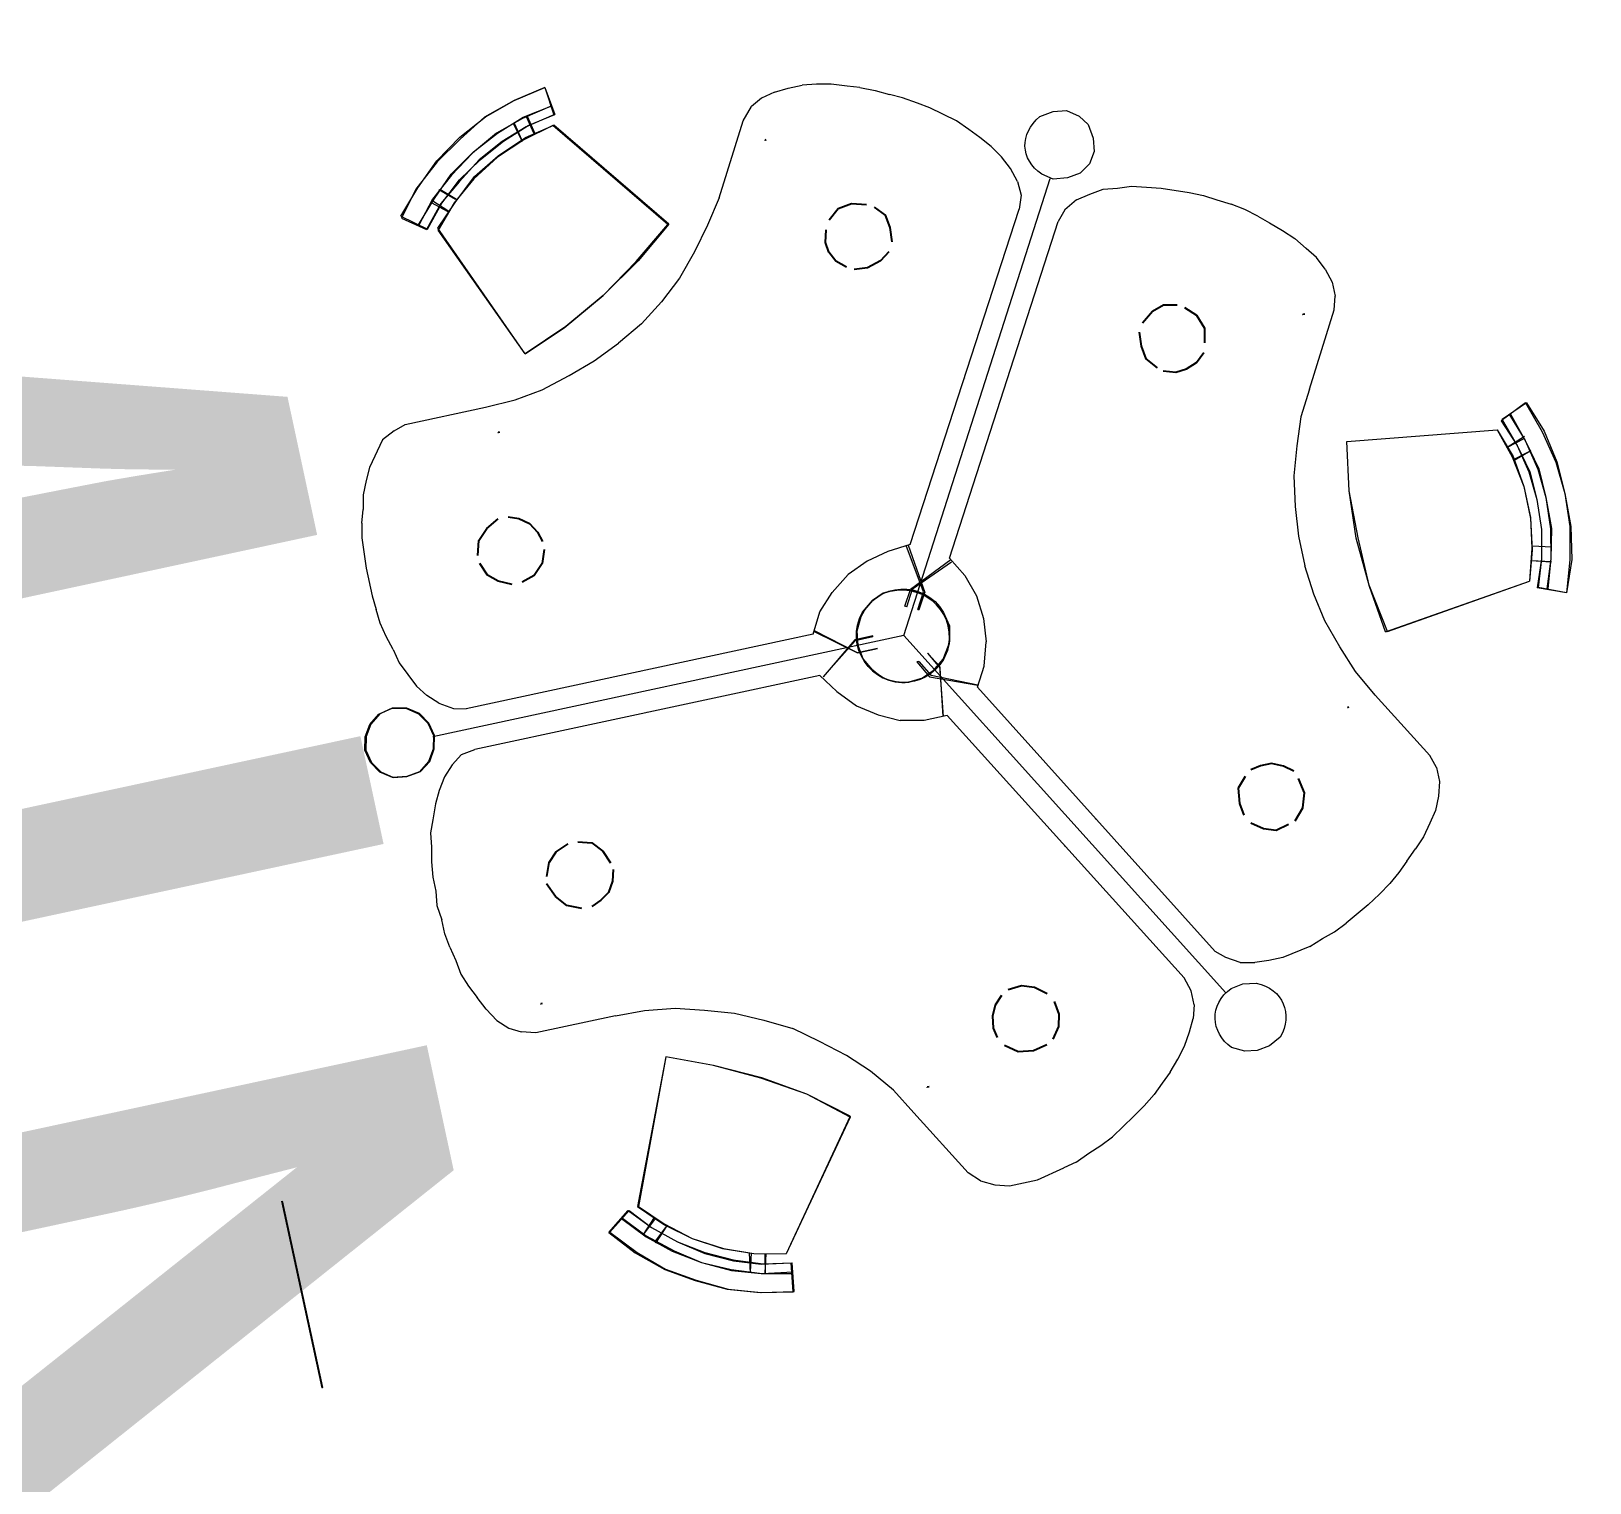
# Model space of a CAD drawing. Header units: inches. Extents: x -48022 to 80112, y -8164 to 5118.
# Drawn here: x 64087.2 to 64217.5, y 738.9 to 860.2 of the extents above; entities that cross this region are included whole.
import ezdxf
from ezdxf.xclip import XClip

# ---------------------------------------------------------------- set-up
doc = ezdxf.new("R2010")
doc.units = ezdxf.units.IN
doc.header["$LTSCALE"] = 10
doc.header["$XCLIPFRAME"] = 0
doc.header["$PDMODE"] = 32
doc.linetypes.add('Amconstr', pattern=[9999, 9999, 0])
doc.layers.add('1_DIM', color=1, linetype='Continuous')
doc.layers.add('1_TEXT', color=3, linetype='Continuous')
doc.styles.add('ARC_IMP 001 1_1', font='ARIALN.TTF', dxfattribs={"height": 0.078125})
doc.styles.get("Standard").update_dxf_attribs({"font": 'sanss___.ttf'})
doc.dimstyles.new('STANDARD_WS', dxfattribs={"dimscale": 180, "dimtxt": 0.18, "dimasz": 0.0625, "dimexe": 0.1875, "dimexo": 0.0625, "dimgap": 0.09375, "dimtad": 0, "dimdec": 0, "dimzin": 3, "dimdsep": 46, "dimlunit": 4, "dimtxsty": 'Standard', "dimblk": 'DOT', "dimcen": 0.09375, "dimadec": 3, "dimazin": 0, "dimtfac": 1, "dimtdec": 0, "dimtofl": 0, "dimtmove": 1, "dimatfit": 3, "dimldrblk": 'CLOSED', "dimfxl": 0, "dimfrac": 2, "dimtolj": 1, "dimtzin": 3, "dimarcsym": 0})

# ---------------------------------------------------------------- blocks, each defined once
blk = doc.blocks.new('pdf plan')
at = {"color": 250, "linetype": 'Continuous', "lineweight": 9}
for points in [[(410.217, 434.509), (410.731, 434.691), (411.261, 434.789), (411.791, 434.805), (412.337, 434.787), (412.867, 434.687), (413.38, 434.487)], [(410.217, 434.493), (410.731, 434.658), (411.261, 434.772), (411.791, 434.805), (412.337, 434.771), (412.867, 434.654), (413.38, 434.487)], [(410.217, 434.509), (410.398, 434.062), (410.398, 434.062)], [(410.217, 434.493), (410.415, 434.045), (410.415, 434.045)], [(410.333, 434.211), (410.813, 434.359), (411.31, 434.474), (411.79, 434.49), (412.303, 434.473), (412.783, 434.356), (413.247, 434.206)], [(410.349, 434.195), (410.813, 434.359), (411.31, 434.458), (411.79, 434.49), (412.303, 434.456), (412.783, 434.356), (413.247, 434.189)], [(410.747, 434.359), (410.862, 434.045), (410.862, 434.045)], [(410.78, 434.343), (410.862, 434.045), (410.862, 434.045)], [(410.995, 434.409), (411.077, 434.111), (411.077, 434.111)], [(410.995, 434.409), (411.094, 434.111), (411.094, 434.111)], [(412.601, 434.406), (412.518, 434.108), (412.518, 434.108)], [(412.601, 434.406), (412.518, 434.108), (412.518, 434.108)], [(412.833, 434.356), (412.75, 434.041), (412.75, 434.041)], [(413.38, 434.487), (413.197, 434.057), (413.197, 434.057)], [(413.38, 434.487), (413.197, 434.041), (413.197, 434.041)], [(410.398, 434.062), (410.862, 434.21), (411.326, 434.325), (411.79, 434.341), (412.286, 434.307), (412.75, 434.207), (413.197, 434.057)], [(410.415, 434.045), (410.862, 434.21), (411.326, 434.309), (411.79, 434.341), (412.286, 434.307), (412.75, 434.207), (413.197, 434.041)], [(410.547, 433.946), (411.028, 434.111), (411.541, 434.176), (412.054, 434.175), (412.551, 434.091), (413.064, 433.941)], [(410.547, 433.946), (411.028, 434.094), (411.541, 434.176), (412.071, 434.175), (412.584, 434.091), (413.064, 433.941)], [(412.833, 434.339), (412.75, 434.041), (412.75, 434.041)], [(410.212, 431.513), (410.547, 433.946), (410.547, 433.946)], [(410.212, 431.513), (410.547, 433.946), (410.547, 433.946)], [(413.374, 431.507), (413.064, 433.941), (413.064, 433.941)], [(413.374, 431.474), (413.064, 433.941), (413.064, 433.941)], [(407.398, 431.766), (407.63, 431.832), (407.63, 431.832)], [(407.63, 431.832), (407.861, 431.831), (407.861, 431.831)], [(409.251, 431.1), (408.076, 431.765), (407.861, 431.831)], [(415.709, 431.817), (415.494, 431.752), (415.494, 431.752)], [(415.709, 431.817), (415.941, 431.817), (416.173, 431.75), (416.388, 431.651), (416.57, 431.518), (416.768, 431.369), (416.934, 431.203)], [(407.398, 431.766), (407.182, 431.667), (407, 431.535)], [(415.494, 431.752), (414.35, 431.091), (414.35, 431.091)], [(406.635, 431.221), (406.801, 431.386), (406.801, 431.386)], [(406.801, 431.386), (407, 431.535), (407, 431.535)], [(413.374, 431.507), (412.579, 431.376), (411.785, 431.361), (411.006, 431.379), (410.212, 431.513)], [(413.374, 431.474), (412.596, 431.376), (411.784, 431.328), (411.006, 431.379), (410.212, 431.513)], [(406.469, 431.039), (406.635, 431.221), (406.635, 431.221)], [(409.251, 431.1), (409.664, 430.868), (409.664, 430.868)], [(414.35, 431.091), (413.903, 430.86), (413.456, 430.696)], [(417.099, 431.02), (416.934, 431.203), (416.934, 431.203)], [(406.32, 430.874), (406.17, 430.692), (406.038, 430.493)], [(406.32, 430.874), (406.469, 431.039), (406.469, 431.039)], [(409.664, 430.868), (410.111, 430.701), (410.574, 430.552)], [(417.099, 431.02), (417.248, 430.854), (417.396, 430.672), (417.528, 430.473), (417.66, 430.258), (417.875, 429.843)], [(410.574, 430.552), (411.071, 430.468), (411.071, 430.468)], [(412.992, 430.547), (412.528, 430.465), (412.528, 430.465)], [(413.456, 430.696), (412.992, 430.547), (412.992, 430.547)], [(405.805, 430.08), (405.921, 430.278), (406.038, 430.493)], [(411.071, 430.468), (411.551, 430.417), (412.048, 430.417)], [(412.528, 430.465), (412.048, 430.417), (412.048, 430.417)], [(405.705, 429.865), (405.805, 430.08), (405.805, 430.08)], [(405.539, 429.435), (405.705, 429.865), (405.705, 429.865)], [(417.974, 429.628), (417.875, 429.843), (417.875, 429.843)], [(418.04, 429.413), (417.974, 429.628), (417.974, 429.628)], [(405.472, 429.203), (405.539, 429.435), (405.539, 429.435)], [(418.122, 429.181), (418.04, 429.413), (418.04, 429.413)], [(405.406, 428.971), (405.472, 429.203), (405.472, 429.203)], [(418.122, 429.181), (418.204, 428.717), (418.204, 428.485), (418.187, 428.253)], [(405.389, 428.739), (405.406, 428.971), (405.406, 428.971)], [(403.98, 427.748), (403.947, 427.98), (403.981, 428.196), (404.113, 428.377), (404.279, 428.493), (404.511, 428.526), (404.726, 428.492), (404.908, 428.376), (405.024, 428.194), (405.056, 427.978)], [(405.437, 428.044), (405.388, 428.276), (405.355, 428.508), (405.389, 428.739)], [(418.137, 428.022), (418.187, 428.253), (418.187, 428.253)], [(419.462, 428.4), (419.561, 428.201), (419.594, 427.986)], [(405.437, 428.044), (405.553, 427.828), (405.718, 427.679)], [(418.137, 428.022), (418.004, 427.807), (417.871, 427.658)], [(418.517, 427.789), (418.484, 427.988), (418.518, 428.203)], [(405.056, 427.978), (405.023, 427.747), (404.907, 427.581)], [(419.594, 427.986), (419.56, 427.787), (419.46, 427.589)], [(411.771, 423.794), (405.006, 427.697), (405.006, 427.697)], [(410.697, 424.789), (405.718, 427.679), (405.718, 427.679)], [(411.771, 423.794), (418.567, 427.69), (418.567, 427.69)], [(412.849, 424.786), (417.871, 427.658), (417.871, 427.658)], [(404.939, 427.167), (404.707, 427.101), (404.492, 427.002), (404.293, 426.87)], [(404.939, 427.167), (405.171, 427.183), (405.386, 427.1)], [(410.348, 424.211), (405.386, 427.1), (405.386, 427.1)], [(413.196, 424.206), (418.185, 427.078), (418.185, 427.078)], [(418.648, 427.143), (418.417, 427.144), (418.185, 427.078)], [(418.648, 427.143), (418.864, 427.077), (418.864, 427.077)], [(419.641, 426.529), (419.459, 426.695), (419.277, 426.844), (419.062, 426.977), (418.864, 427.077)], [(404.293, 426.87), (404.11, 426.722), (404.11, 426.722)], [(403.945, 426.573), (403.762, 426.408), (403.762, 426.408)], [(404.11, 426.722), (403.945, 426.573), (403.945, 426.573)], [(419.641, 426.529), (419.789, 426.363), (419.789, 426.363)], [(403.762, 426.408), (403.463, 426.027), (403.463, 426.027)], [(408.216, 426.234), (408.216, 426.218), (408.216, 426.218)], [(415.352, 426.222), (415.352, 426.205), (415.352, 426.205)], [(419.789, 426.363), (419.938, 426.197), (419.938, 426.197)], [(403.463, 426.027), (403.347, 425.846), (403.347, 425.846)], [(419.938, 426.197), (420.087, 425.998), (420.087, 425.998)], [(420.747, 424.722), (420.648, 424.954), (420.566, 425.169), (420.467, 425.385), (420.335, 425.6), (420.219, 425.783), (420.087, 425.998)], [(403.347, 425.846), (403.214, 425.63), (403.115, 425.432)], [(407.884, 425.655), (407.884, 425.639), (407.884, 425.639)], [(415.682, 425.642), (415.682, 425.625), (415.682, 425.625)], [(402.899, 424.985), (402.998, 425.217), (403.115, 425.432)], [(402.899, 424.985), (402.832, 424.787), (402.832, 424.787)], [(410.697, 424.789), (411.028, 424.971), (411.393, 425.086), (411.774, 425.119)], [(411.774, 425.119), (412.154, 425.085), (412.154, 425.085)], [(412.849, 424.786), (412.535, 424.968), (412.154, 425.085)], [(402.832, 424.787), (402.749, 424.539), (402.749, 424.539)], [(410.73, 424.806), (411.06, 424.06), (411.06, 424.06)], [(411.06, 424.093), (410.763, 424.806), (410.763, 424.806)], [(412.517, 424.058), (412.816, 424.802), (412.5, 424.091)], [(420.747, 424.722), (420.796, 424.507), (420.796, 424.507)], [(402.749, 424.539), (402.699, 424.307), (402.699, 424.307)], [(411.541, 424.506), (411.773, 424.556), (412.004, 424.506)], [(412.434, 424.141), (412.285, 424.34), (412.087, 424.472)], [(412.087, 424.472), (412.285, 424.34), (412.434, 424.141)], [(420.711, 423.133), (420.827, 423.348), (420.894, 423.579), (420.895, 424.043), (420.796, 424.507)], [(402.699, 424.307), (402.665, 424.075), (402.665, 424.075)], [(410.348, 424.177), (411.159, 424.275), (411.159, 424.275)], [(411.143, 424.259), (410.348, 424.144), (410.348, 424.144)], [(410.348, 424.211), (410.38, 423.83), (410.463, 423.465), (410.611, 423.117)], [(411.408, 424.109), (411.143, 424.259), (411.143, 424.259)], [(411.408, 424.109), (411.408, 424.126), (411.159, 424.275)], [(412.136, 424.108), (412.385, 424.257), (412.385, 424.257)], [(412.136, 424.108), (412.418, 424.257), (412.418, 424.257)], [(412.385, 424.257), (413.196, 424.139), (412.418, 424.257)], [(413.196, 424.206), (413.195, 423.825), (413.112, 423.444)], [(402.681, 423.611), (402.665, 423.843), (402.665, 424.075)], [(411.324, 423.944), (411.06, 424.093), (411.06, 424.093)], [(411.324, 423.944), (411.308, 423.911), (411.06, 424.06)], [(412.235, 423.942), (412.5, 424.091), (412.5, 424.091)], [(412.235, 423.942), (412.235, 423.909), (412.517, 424.058)], [(412.533, 423.71), (412.517, 423.942), (412.434, 424.141)], [(412.434, 424.141), (412.517, 423.942), (412.533, 423.71)], [(411.771, 423.794), (411.757, 415.946), (411.757, 415.946)], [(411.771, 423.794), (411.771, 423.761), (411.771, 423.761)], [(411.771, 423.794), (411.771, 423.761), (411.771, 423.761)], [(411.771, 423.761), (411.771, 423.744), (411.771, 423.744)], [(411.771, 423.761), (411.771, 423.744), (411.771, 423.744)], [(411.771, 423.761), (411.771, 423.744), (411.771, 423.744)], [(411.771, 423.761), (411.771, 423.744), (411.771, 423.744)], [(402.681, 423.611), (402.73, 423.38), (402.73, 423.38)], [(411.026, 423.613), (411.108, 423.414), (411.257, 423.216)], [(411.257, 423.216), (411.108, 423.414), (411.026, 423.613)], [(412.946, 423.113), (413.112, 423.444), (413.112, 423.444)], [(402.73, 423.38), (402.829, 423.197), (402.829, 423.197)], [(404.169, 422.367), (403.028, 423.015), (402.829, 423.197)], [(411.77, 423.032), (411.538, 423.066), (411.323, 423.182)], [(411.688, 423.298), (411.671, 423.298), (411.67, 423)], [(411.688, 423.298), (411.687, 423), (411.687, 423)], [(412.217, 423.181), (412.002, 423.065), (411.77, 423.032)], [(410.611, 423.117), (410.842, 422.802), (410.842, 422.802)], [(411.388, 422.371), (411.886, 422.999), (411.388, 422.387)], [(411.67, 423), (412.15, 422.37), (411.687, 423)], [(412.116, 422.32), (412.431, 422.535), (412.73, 422.799), (412.946, 423.113)], [(420.545, 422.967), (419.402, 422.307), (419.402, 422.307)], [(420.711, 423.133), (420.545, 422.967), (420.545, 422.967)], [(411.438, 422.354), (411.107, 422.537), (410.842, 422.802)], [(404.169, 422.367), (404.566, 422.085), (404.566, 422.085)], [(411.438, 422.354), (411.427, 416.576), (411.427, 416.576)], [(412.116, 422.32), (412.106, 416.575), (412.106, 416.575)], [(419.402, 422.307), (418.971, 422.06), (418.589, 421.762)], [(404.566, 422.085), (404.946, 421.786), (405.31, 421.454)], [(418.589, 421.762), (418.258, 421.432), (418.258, 421.432)], [(404.416, 421.473), (402.443, 419.986), (402.443, 419.986)], [(404.416, 421.456), (402.443, 419.969), (402.443, 419.969)], [(404.416, 421.473), (404.895, 420.859), (405.324, 420.179), (405.687, 419.483), (405.984, 418.738)], [(405.984, 418.738), (405.704, 419.45), (405.324, 420.179), (404.895, 420.826), (404.416, 421.456)], [(405.31, 421.454), (405.624, 421.09), (405.624, 421.09)], [(418.258, 421.432), (417.942, 421.051), (417.942, 421.051)], [(419.234, 421.281), (418.736, 420.669), (418.321, 420.008), (417.956, 419.28), (417.656, 418.552)], [(419.251, 421.281), (418.736, 420.669), (418.321, 419.991), (417.956, 419.28), (417.656, 418.552)], [(419.234, 421.281), (421.202, 419.787), (421.202, 419.787)], [(419.251, 421.281), (421.202, 419.787), (421.202, 419.787)], [(405.624, 421.09), (405.904, 420.692), (406.136, 420.261)], [(417.942, 421.051), (417.644, 420.671), (417.644, 420.671)], [(417.195, 419.794), (417.411, 420.241), (417.644, 420.671)], [(406.333, 419.813), (406.136, 420.261), (406.136, 420.261)], [(401.814, 419.97), (402.277, 420.036), (402.277, 420.036)], [(401.814, 419.97), (402.277, 420.019), (402.277, 420.019)], [(403.365, 417.236), (402.968, 417.601), (402.605, 417.999), (402.308, 418.446), (402.077, 418.927), (401.912, 419.44), (401.814, 419.97)], [(401.814, 419.97), (401.912, 419.44), (402.077, 418.91), (402.341, 418.446), (402.621, 417.999), (402.985, 417.568), (403.398, 417.236)], [(403.564, 417.484), (403.201, 417.832), (402.87, 418.18), (402.589, 418.611), (402.375, 419.059), (402.21, 419.523), (402.128, 420.019)], [(402.128, 420.019), (402.227, 419.506), (402.375, 419.042), (402.606, 418.595), (402.887, 418.18), (403.201, 417.799), (403.581, 417.484)], [(403.664, 417.616), (403.3, 417.931), (402.986, 418.296), (402.739, 418.694), (402.524, 419.125), (402.359, 419.572), (402.277, 420.036)], [(402.277, 420.019), (402.376, 419.539), (402.524, 419.108), (402.739, 418.677), (403.019, 418.279), (403.3, 417.915), (403.664, 417.599)], [(403.681, 417.782), (403.334, 418.146), (402.987, 418.544), (402.739, 418.992), (402.541, 419.489), (402.443, 419.986)], [(402.443, 419.969), (402.574, 419.456), (402.756, 418.975), (403.02, 418.528), (403.334, 418.13), (403.714, 417.781)], [(402.21, 419.589), (402.508, 419.655), (402.508, 419.655)], [(402.21, 419.572), (402.508, 419.638), (402.508, 419.638)], [(406.482, 419.366), (406.333, 419.813), (406.333, 419.813)], [(417.045, 419.331), (417.195, 419.794), (417.195, 419.794)], [(419.94, 417.604), (420.304, 417.951), (420.636, 418.348), (420.902, 418.811), (421.085, 419.274), (421.202, 419.787)], [(419.94, 417.587), (420.321, 417.951), (420.636, 418.348), (420.902, 418.794), (421.085, 419.274), (421.202, 419.787)], [(419.972, 417.438), (420.321, 417.736), (420.636, 418.099), (420.902, 418.496), (421.118, 418.926), (421.284, 419.39), (421.368, 419.853)], [(419.972, 417.422), (420.321, 417.736), (420.636, 418.099), (420.918, 418.496), (421.134, 418.926), (421.284, 419.357), (421.367, 419.837)], [(420.072, 417.306), (420.436, 417.62), (420.768, 418.016), (421.05, 418.413), (421.266, 418.86), (421.433, 419.34), (421.516, 419.836)], [(420.072, 417.289), (420.453, 417.62), (420.768, 417.983), (421.05, 418.413), (421.283, 418.86), (421.433, 419.323), (421.533, 419.803)], [(420.253, 417.057), (420.668, 417.42), (421.033, 417.817), (421.315, 418.264), (421.564, 418.743), (421.731, 419.256), (421.831, 419.786)], [(420.253, 417.04), (420.668, 417.387), (421.033, 417.801), (421.315, 418.247), (421.564, 418.727), (421.731, 419.24), (421.831, 419.77)], [(421.831, 419.77), (421.367, 419.837), (421.367, 419.837)], [(421.831, 419.786), (421.368, 419.853), (421.368, 419.853)], [(402.276, 419.357), (402.574, 419.423), (402.574, 419.423)], [(402.276, 419.34), (402.591, 419.423), (402.591, 419.423)], [(406.613, 418.886), (406.482, 419.366), (406.482, 419.366)], [(411.432, 419.473), (411.432, 419.44), (411.432, 419.44)], [(412.111, 419.472), (412.111, 419.439), (412.111, 419.439)], [(421.433, 419.389), (421.135, 419.473), (421.135, 419.473)], [(421.449, 419.389), (421.135, 419.456), (421.135, 419.456)], [(416.845, 418.371), (416.912, 418.868), (417.045, 419.331)], [(421.366, 419.158), (421.068, 419.241), (421.068, 419.241)], [(421.383, 419.158), (421.068, 419.208), (421.068, 419.208)], [(406.694, 417.925), (406.679, 418.422), (406.613, 418.886)], [(405.984, 418.738), (403.681, 417.782), (403.681, 417.782)], [(405.984, 418.738), (403.714, 417.781), (403.714, 417.781)], [(416.827, 417.891), (416.845, 418.371), (416.845, 418.371)], [(417.656, 418.552), (419.94, 417.604), (419.94, 417.604)], [(417.656, 418.552), (419.94, 417.587), (419.94, 417.587)], [(403.068, 417.948), (403.284, 418.18), (403.284, 418.18)], [(403.068, 417.932), (403.284, 418.163), (403.284, 418.163)], [(403.217, 417.782), (403.449, 418.014), (403.449, 418.014)], [(403.25, 417.766), (403.449, 417.997), (403.449, 417.997)], [(406.692, 416.584), (406.694, 417.925), (406.694, 417.925)], [(416.827, 417.891), (416.825, 416.566), (416.758, 416.335)], [(420.553, 417.752), (420.354, 417.984), (420.354, 417.984)], [(420.586, 417.752), (420.354, 417.984), (420.354, 417.984)], [(403.365, 417.236), (403.664, 417.616), (403.664, 417.616)], [(403.398, 417.236), (403.664, 417.599), (403.664, 417.599)], [(420.403, 417.587), (420.172, 417.819), (420.172, 417.819)], [(420.403, 417.587), (420.205, 417.819), (420.205, 417.819)], [(420.253, 417.057), (419.972, 417.438), (419.972, 417.438)], [(420.253, 417.04), (419.972, 417.422), (419.972, 417.422)], [(406.758, 416.385), (406.692, 416.584), (406.692, 416.584)], [(411.245, 416.162), (411.377, 416.377), (411.427, 416.576)], [(412.271, 416.16), (412.139, 416.343), (412.106, 416.575)], [(406.758, 416.385), (406.857, 416.17), (407.254, 415.871), (407.452, 415.771), (407.667, 415.672), (407.899, 415.622)], [(416.659, 416.153), (416.758, 416.335), (416.758, 416.335)], [(411.245, 416.162), (411.079, 415.997), (411.079, 415.997)], [(412.271, 416.16), (412.436, 415.994), (412.635, 415.862), (412.833, 415.762)], [(416.493, 415.987), (416.659, 416.153), (416.659, 416.153)], [(410.234, 415.618), (410.465, 415.667), (410.681, 415.766), (410.896, 415.865), (411.079, 415.997)], [(416.493, 415.987), (416.277, 415.855), (416.062, 415.756)], [(408.114, 415.555), (407.899, 415.622), (407.899, 415.622)], [(410.234, 415.618), (410.002, 415.552), (410.002, 415.552)], [(412.833, 415.762), (413.081, 415.662), (413.081, 415.662)], [(413.081, 415.662), (413.28, 415.579), (413.28, 415.579)], [(413.28, 415.579), (413.512, 415.546), (413.512, 415.546)], [(415.399, 415.542), (415.631, 415.575), (415.631, 415.575)], [(415.631, 415.575), (415.847, 415.657), (415.847, 415.657)], [(415.847, 415.657), (416.062, 415.756), (416.062, 415.756)], [(408.114, 415.555), (408.346, 415.505), (408.578, 415.488), (408.843, 415.471), (409.306, 415.47), (409.538, 415.486)], [(409.77, 415.502), (409.538, 415.486), (409.538, 415.486)], [(410.002, 415.552), (409.77, 415.502), (409.77, 415.502)], [(413.512, 415.546), (413.743, 415.495), (413.992, 415.462)], [(413.992, 415.462), (414.224, 415.462), (414.224, 415.462)], [(414.224, 415.462), (414.455, 415.428), (414.704, 415.461)], [(415.167, 415.493), (414.936, 415.46), (414.704, 415.461)], [(415.167, 415.493), (415.399, 415.542), (415.399, 415.542)]]:
    blk.add_lwpolyline(points, dxfattribs=at)
at = {"color": 250, "linetype": 'Continuous', "lineweight": -2}
for points in [[(408.042, 431.285), (408.042, 431.251), (408.042, 431.251)], [(414.449, 430.628), (414.449, 430.611), (414.449, 430.611)], [(408.155, 429.596), (407.924, 429.646), (407.692, 429.563), (407.526, 429.398)], [(408.452, 428.833), (408.519, 429.032), (408.502, 429.214), (408.437, 429.396), (408.304, 429.546)], [(415.275, 429.533), (415.159, 429.385), (415.076, 429.203), (415.075, 429.02), (415.108, 428.855)], [(416.069, 429.383), (415.888, 429.549), (415.656, 429.632), (415.407, 429.583)], [(407.459, 429.282), (407.409, 429.067), (407.475, 428.868), (407.624, 428.669)], [(415.952, 428.671), (416.085, 428.853), (416.152, 429.052), (416.102, 429.267)], [(407.756, 428.586), (407.988, 428.569), (408.203, 428.602), (408.386, 428.751)], [(415.191, 428.739), (415.356, 428.589), (415.604, 428.556), (415.803, 428.589)], [(404.852, 424.8), (405.018, 424.948), (405.233, 424.981), (405.465, 424.964)], [(418.115, 424.925), (418.33, 424.958), (418.529, 424.908), (418.71, 424.775)], [(405.614, 424.881), (405.729, 424.715), (405.795, 424.483), (405.778, 424.268)], [(417.766, 424.231), (417.75, 424.462), (417.816, 424.661), (417.965, 424.843)], [(404.9, 424.038), (404.752, 424.22), (404.719, 424.452), (404.786, 424.684)], [(418.776, 424.659), (418.826, 424.427), (418.792, 424.179), (418.643, 423.981)], [(405.712, 424.152), (405.579, 424.004), (405.413, 423.921), (405.248, 423.905), (405.049, 423.955)], [(418.494, 423.898), (418.328, 423.865), (418.129, 423.899), (417.964, 423.982), (417.832, 424.115)], [(403.409, 423.312), (403.409, 423.296), (403.409, 423.296)], [(419.038, 422.639), (419.038, 422.606), (419.038, 422.606)], [(408.516, 417.905), (408.582, 418.071), (408.698, 418.22), (408.864, 418.319), (409.03, 418.368)], [(409.162, 418.368), (409.377, 418.285), (409.543, 418.119), (409.608, 417.904)], [(414.494, 418.359), (414.676, 418.309), (414.841, 418.209), (414.94, 418.06), (415.006, 417.894)], [(413.93, 417.896), (413.996, 418.111), (414.162, 418.26), (414.378, 418.342)], [(407.142, 418.057), (407.142, 418.04), (407.142, 418.04)], [(409.028, 417.292), (408.796, 417.359), (408.631, 417.524), (408.515, 417.74)], [(409.608, 417.738), (409.508, 417.523), (409.376, 417.374), (409.16, 417.292)], [(414.376, 417.283), (414.161, 417.366), (414.012, 417.515), (413.93, 417.73)], [(415.006, 417.728), (414.906, 417.497), (414.724, 417.348), (414.492, 417.249)], [(416.378, 416.766), (416.378, 416.749), (416.378, 416.749)], [(418.621, 411.944), (421.731, 411.944), (421.731, 411.944)]]:
    blk.add_lwpolyline(points, dxfattribs=at)
at = {"color": 250, "linetype": 'Continuous', "lineweight": 9}
for points in [[(411.886, 423.33), (411.886, 422.999)], [(412.303, 415.399), (412.27, 415.631), (412.138, 415.813), (411.956, 415.929), (411.741, 415.979), (411.526, 415.93), (411.343, 415.814), (411.21, 415.632), (411.16, 415.401), (411.21, 415.185), (411.342, 415.003), (411.524, 414.887), (411.739, 414.837), (411.954, 414.886), (412.137, 415.002), (412.269, 415.183)], [(412.303, 415.399), (412.269, 415.167), (412.137, 414.985), (411.954, 414.869), (411.739, 414.82), (411.524, 414.87), (411.342, 414.986), (411.21, 415.169), (411.16, 415.401), (411.21, 415.616), (411.343, 415.798), (411.526, 415.913), (411.741, 415.963), (411.956, 415.913), (412.138, 415.796), (412.27, 415.614)]]:
    blk.add_lwpolyline(points, close=True, dxfattribs=at)
for points in [[(418.518, 428.203), (418.701, 428.617), (419.148, 428.682), (419.462, 428.4)], [(404.907, 427.581), (404.592, 427.284), (404.194, 427.367), (403.98, 427.748)], [(419.46, 427.589), (419.145, 427.308), (418.698, 427.375), (418.517, 427.789)], [(412.087, 424.472), (411.524, 424.705), (410.944, 424.243), (411.026, 423.613)], [(411.026, 423.613), (410.944, 424.243), (411.524, 424.705), (412.087, 424.472)], [(411.323, 423.182), (410.827, 423.547), (410.944, 424.309), (411.541, 424.506)], [(412.004, 424.506), (412.6, 424.306), (412.731, 423.544), (412.217, 423.181)], [(411.257, 423.216), (411.736, 422.801), (412.465, 423.098), (412.533, 423.71)], [(412.533, 423.71), (412.465, 423.098), (411.736, 422.801), (411.257, 423.216)]]:
    blk.add_open_spline(points, degree=3, dxfattribs=at)
blk = doc.blocks.new('_Dot')
at = {"color": 0, "linetype": 'ByBlock', "lineweight": -2}
blk.add_line((-0.5, 0), (-1, 0), dxfattribs=at)
at = {"color": 0, "linetype": 'ByBlock', "const_width": 0.5}
blk.add_lwpolyline([(-0.25, 0, 1), (0.25, 0, 1)], format="xyb", close=True, dxfattribs=at)
blk = doc.blocks.new('*D201')
at = {"layer": '1_DIM', "color": 0, "lineweight": -2, "transparency": 16777216}
blk.add_line((66319.12, -277.29), (66319.12, 641.74), dxfattribs=at)
for start, end in [(90.060638, 95.578407), (96.552079, 102.069847)]:
    blk.add_arc((66319.12, -10021.85), 10629.84, start, end, dxfattribs=at)
at = {"layer": 'Defpoints', "color": 0, "transparency": 16777216}
for p in [(63731.75, 2015.89), (65569.57, 581.53), (64150.66, 66.92), (66319.12, -288.54), (66319.12, -1080.54)]:
    blk.add_point(p, dxfattribs=at)
at = {"layer": '1_DIM', "color": 0, "lineweight": -2, "transparency": 16777216, "xscale": 11.25, "yscale": 11.25, "zscale": 11.25}
for p, rotation in [((66319.12, 607.99), 0.03031924790928877), ((64085.38, 370.64), 192.1001664814439)]:
    blk.add_blockref('_Dot', p, dxfattribs=dict(at, rotation=rotation))
at = {"layer": '1_DIM', "color": 0, "transparency": 16777216, "insert": (65195.96, 548.48), "char_height": 32.4, "attachment_point": 5, "rotation": 6.0652}
blk.add_mtext('\\A1;12.130°', dxfattribs=at)
blk = doc.blocks.new('_Closed')
at = {"color": 0, "linetype": 'ByBlock', "lineweight": -2}
for p, q in [((-1, 0.167), (0, 0)), ((-1, 0.167), (-1, -0.167)), ((0, 0), (-1, -0.167)), ((0, 0), (-1, 0))]:
    blk.add_line(p, q, dxfattribs=at)

msp = doc.modelspace()

# ---------------------------------------------------------------- block references
at = {"linetype": 'Amconstr', "lineweight": 25}
ref = msp.add_blockref('pdf plan', (61586.99, 2414.1), dxfattribs=dict(at, xscale=5.131858713091743, yscale=5.131858713091743, zscale=5.131858713091743, rotation=282.2313422511228))
XClip(ref).set_block_clipping_path([(164.4791717222, 449.2939431408), (576.659918646, 448.5683895352), (739.282937211, 285.3718372324), (658.1213050436, 204.4954374036), (528.9983881636, 334.0737409183), (235.5965602188, 334.5902103453), (235.5625337246, 315.2600524106), (164.2434555072, 315.3855939715)])

# ---------------------------------------------------------------- texts
at = {"layer": '1_TEXT', "linetype": 'Amconstr', "lineweight": 25, "insert": (64041.47, 1142.18), "char_height": 86.0695, "width": 931.0665, "attachment_point": 2, "rotation": 282.1305, "line_spacing_factor": 0.930915, "style": 'ARC_IMP 001 1_1'}
msp.add_mtext('PROPOSED ADMIN. BUILDING', dxfattribs=at)

# ---------------------------------------------------------------- dimensions: what is measured, and where the dimension line sits
at = {"layer": '1_DIM'}
dim = msp.add_angular_dim_2l(base=(65569.5702, 581.5268), line1=((64150.6587, 66.9208), (63731.7517, 2015.8874)), line2=((66319.12, -1080.5431), (66319.12, -288.5431)), dimstyle='STANDARD_WS', dxfattribs=at)
dim.commit()
dim.dimension.update_dxf_attribs({"geometry": '*D201', "text_midpoint": (65195.9619, 548.4831)})

doc.saveas('drawing.dxf')
